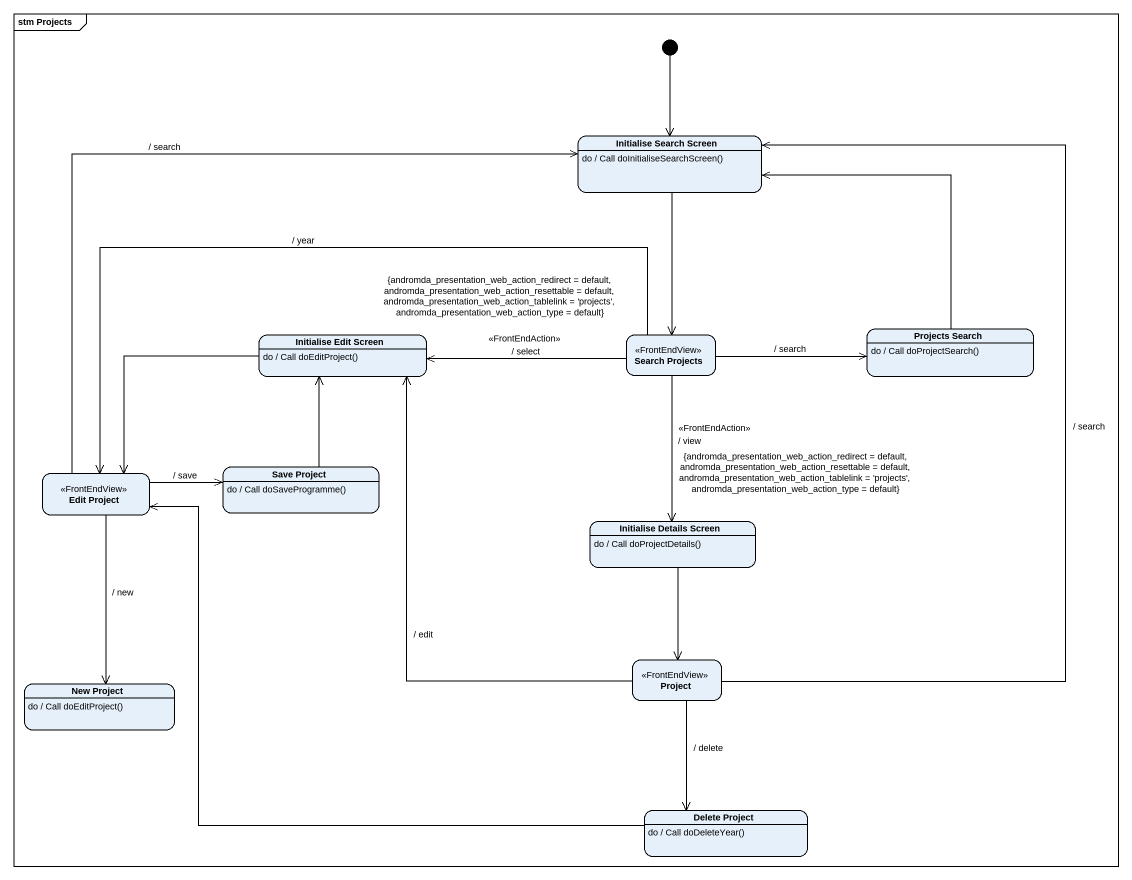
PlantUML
@startuml
mainframe stm Projects
hide empty description
state "Initialise Search Screen" as Initialise_Search_Screen
Initialise_Search_Screen : do / Call doInitialiseSearchScreen()
state "Initialise Edit Screen" as Initialise_Edit_Screen
Initialise_Edit_Screen : do / Call doEditProject()
state "Search Projects" as Search_Projects <<FrontEndView>>
state "Projects Search" as Projects_Search
Projects_Search : do / Call doProjectSearch()
state "Edit Project" as Edit_Project <<FrontEndView>>
state "Save Project" as Save_Project
Save_Project : do / Call doSaveProgramme()
state "Initialise Details Screen" as Initialise_Details_Screen
Initialise_Details_Screen : do / Call doProjectDetails()
state Project <<FrontEndView>>
state "New Project" as New_Project
New_Project : do / Call doEditProject()
state "Delete Project" as Delete_Project
Delete_Project : do / Call doDeleteYear()
[*] --> Initialise_Search_Screen
Initialise_Search_Screen --> Search_Projects
Initialise_Edit_Screen -left-> Edit_Project
Search_Projects -left-> Initialise_Edit_Screen : {andromda_presentation_web_action_redirect = default, andromda_presentation_web_action_resettable = default, andromda_presentation_web_action_tablelink = 'projects', andromda_presentation_web_action_type = default}\n<<FrontEndAction>>\n/ select
Search_Projects -right-> Projects_Search : / search
Search_Projects -left-> Edit_Project : / year
Search_Projects --> Initialise_Details_Screen : <<FrontEndAction>>\n/ view\n{andromda_presentation_web_action_redirect = default, andromda_presentation_web_action_resettable = default, andromda_presentation_web_action_tablelink = 'projects', andromda_presentation_web_action_type = default}
Projects_Search -up-> Initialise_Search_Screen
Edit_Project -right-> Initialise_Search_Screen : / search
Edit_Project -right-> Save_Project : / save
Edit_Project --> New_Project : / new
Save_Project -up-> Initialise_Edit_Screen
Initialise_Details_Screen --> Project
Project -up-> Initialise_Search_Screen : / search
Project -up-> Initialise_Edit_Screen : / edit
Project --> Delete_Project : / delete
Delete_Project -left-> Edit_Project
@enduml
